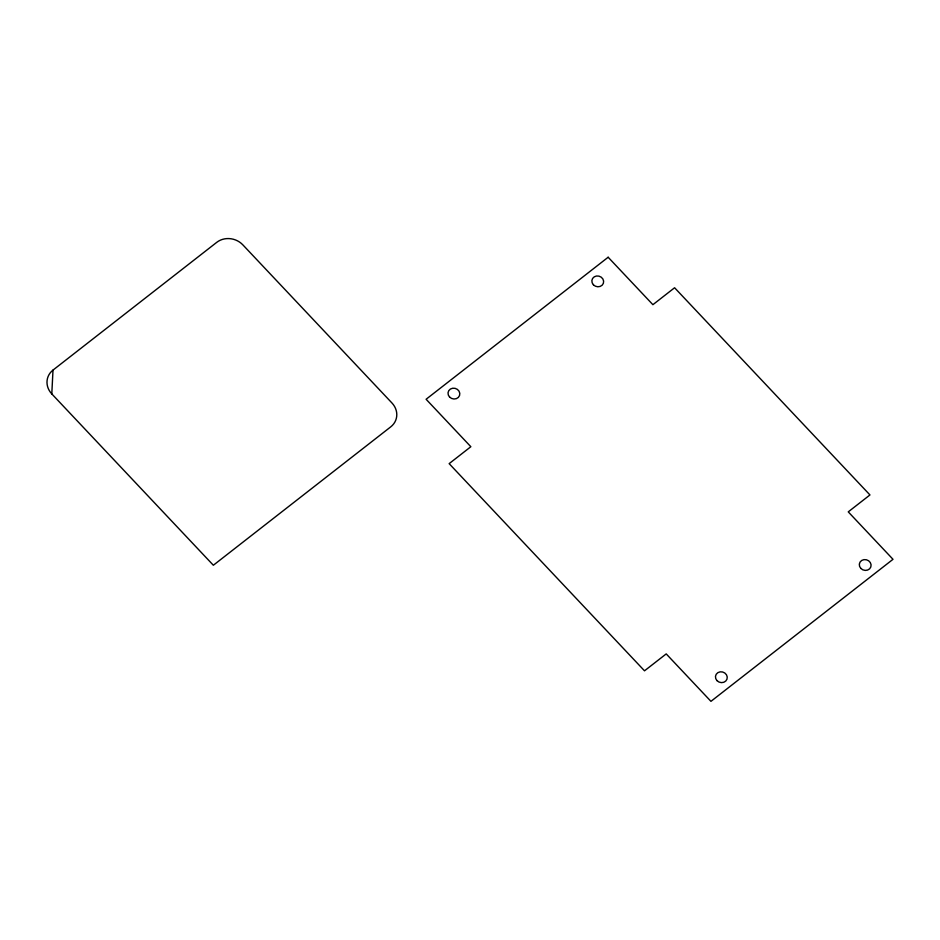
<?xml version="1.0" encoding="UTF-8"?>
<svg xmlns="http://www.w3.org/2000/svg" width="940" height="940" viewBox="0 0 940 940"><rect width="100%" height="100%" fill="white"/><g stroke="black" fill="none" stroke-linecap="round" stroke-linejoin="round"><path stroke-width="1.41" d="M51.794 393.907L53.004 370.09L216.776 242.32A18.612 16.767 17.3 0 1 242.849 244.858L391.98 403.013A18.612 16.767 17.3 0 1 390.758 426.842L213.357 565.245L51.794 393.907A18.612 16.767 17.3 0 1 53.004 370.09M608.157 257.243L426.102 399.265L470.846 446.712L449.144 463.643L644.511 670.819L666.213 653.899L710.945 701.346L893 559.312L848.256 511.865L869.958 494.945L674.591 287.757L652.9 304.689L608.157 257.243M860.829 568.406A5.957 5.37 17.3 0 0 870.828 566.949A5.957 5.37 17.3 0 0 863.931 559.641A5.957 5.37 17.3 0 0 860.829 568.406M716.985 680.619A5.957 5.37 17.3 0 0 726.984 679.162A5.957 5.37 17.3 0 0 720.099 671.853A5.957 5.37 17.3 0 0 716.985 680.619M593.387 284.773A5.957 5.37 17.3 0 0 603.374 283.316A5.957 5.37 17.3 0 0 596.489 276.007A5.957 5.37 17.3 0 0 593.387 284.773M449.543 396.997A5.957 5.37 17.3 0 0 459.543 395.54A5.957 5.37 17.3 0 0 452.645 388.232A5.957 5.37 17.3 0 0 449.543 396.997"/></g></svg>
